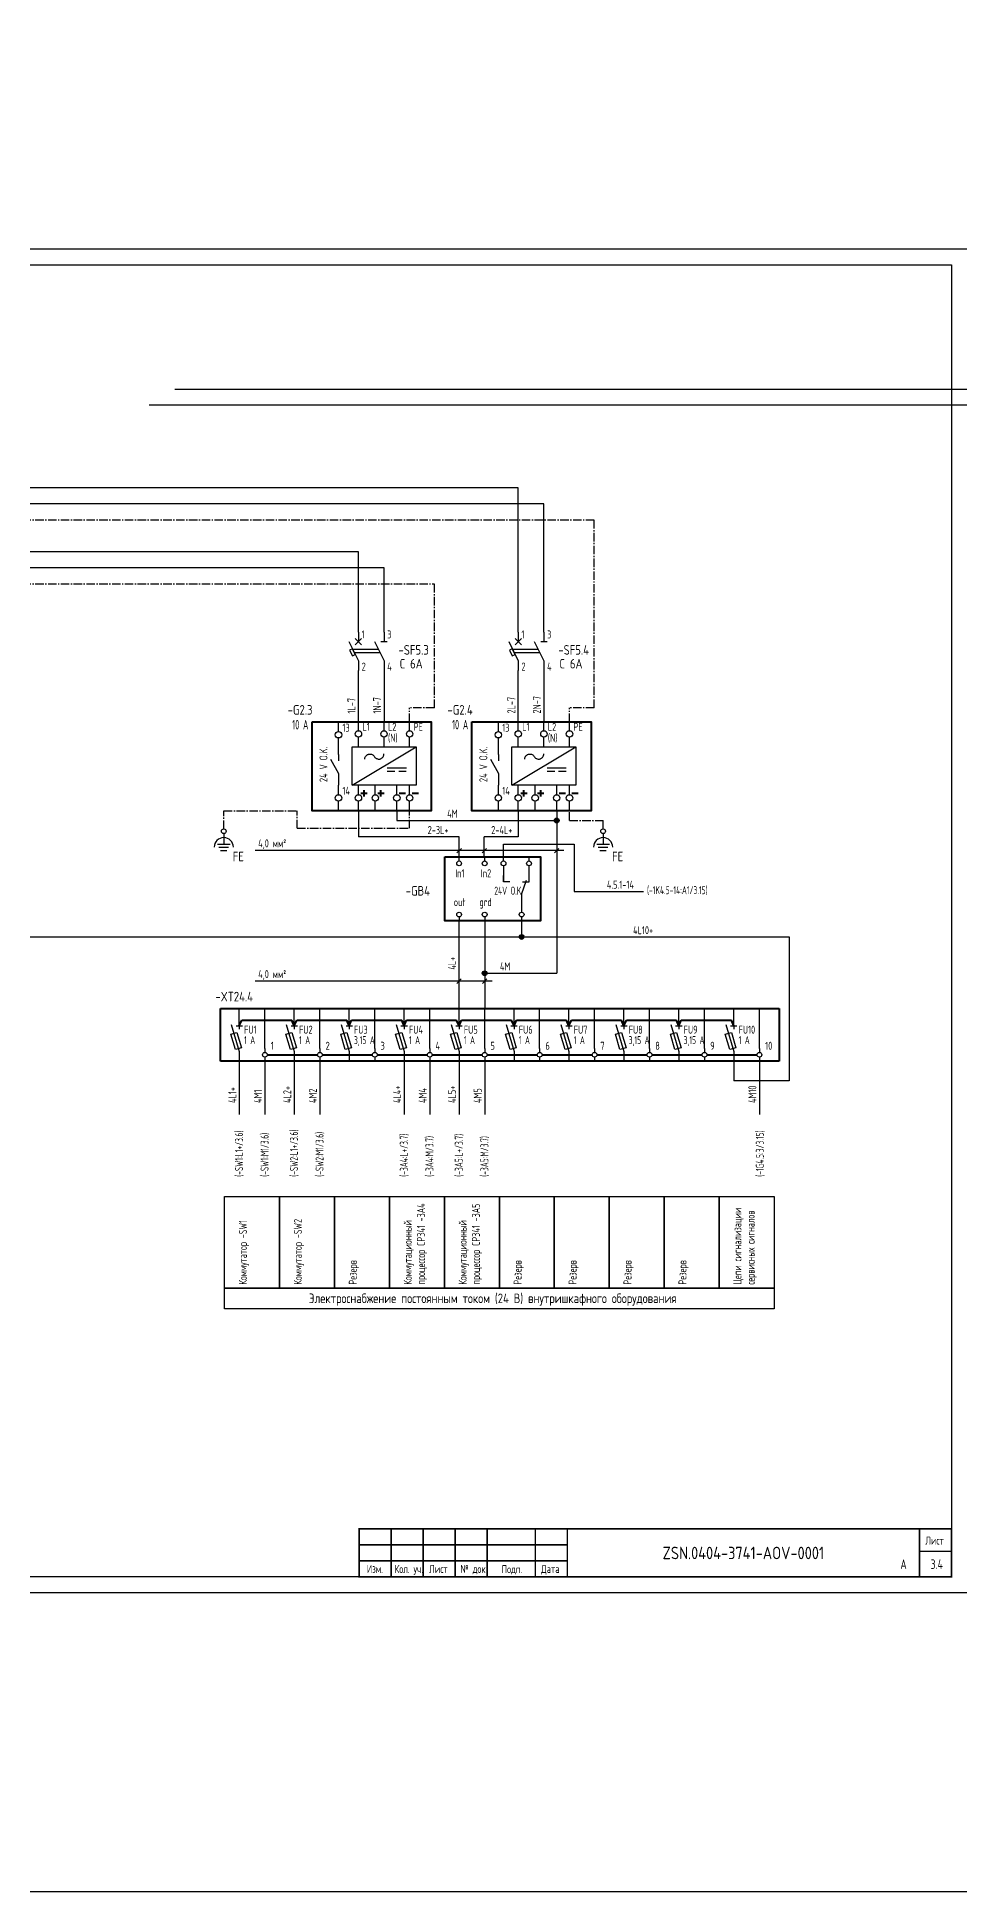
# Model space of a CAD drawing. Header units: millimetres. Extents: x 1235 to 19908, y 833 to 4314.
# Drawn here: x 3371 to 3660, y 1373 to 1953 of the extents above; entities that cross this region are included whole.
import ezdxf
from ezdxf.enums import TextEntityAlignment as Align

# ---------------------------------------------------------------- set-up
doc = ezdxf.new("R2010")
doc.units = ezdxf.units.MM
doc.linetypes.add('EPL_DASHLONGDOT', pattern=[1, 0.66, -0.12, 0.1, -0.12])
doc.layers.add('EPLAN108', color=5, linetype='Continuous', lineweight=30)
for name, color, linetype in [('КИА_МАРКИРОВКА', 2, 'Continuous'), ('КИА_НАКЛЕЙКИ', 1, 'Continuous'), ('КИА_РАМКИ-ШТАМПЫ', 7, 'Continuous'), ('ФОРМАТ', 7, 'Continuous')]:
    doc.layers.add(name, color=color, linetype=linetype)
doc.styles.add('GOST-A 3-1', font='', dxfattribs={"height": 3})
doc.styles.add('GOSTA-2.5-1', font='', dxfattribs={"width": 0.9, "height": 2.5})
doc.styles.add('ROMAND0-100', font='romand.shx')
doc.styles.add('ROMANS0-60', font='romans.shx', dxfattribs={"width": 0.6})
doc.styles.add('ROMANS0-70', font='romans.shx', dxfattribs={"width": 0.7})
doc.styles.get('GOST-A 3-1').set_extended_font_data('GOST type A')
doc.styles.get('GOSTA-2.5-1').set_extended_font_data('GOST Type AU')

# ---------------------------------------------------------------- blocks, each defined once
blk = doc.blocks.new('frm6')
at = {"layer": 'ФОРМАТ'}
blk.add_line((-185, 15), (-120, 15), dxfattribs=at)
at = {"layer": 'ФОРМАТ', "const_width": 0.5}
blk.add_lwpolyline([(-185, 15), (-185, 0), (0, 0), (0, 15)], close=True, dxfattribs=at)
for points in [[(-175, 15), (-175, 0)], [(-165, 15), (-165, 0)], [(-155, 15), (-155, 0)], [(-145, 15), (-145, 0)], [(-130, 15), (-130, 0)], [(-120, 15), (-120, 0)], [(-10, 15), (-10, 0)], [(-185, 10), (-120, 10)], [(-10, 8), (0, 8)], [(-185, 5), (-120, 5)]]:
    blk.add_lwpolyline(points, dxfattribs=at)
at = {"layer": 'ФОРМАТ', "style": 'GOSTA-2.5-1', "width": 0.95}
for s, p in [('Лист', (-8.17, 9.36)), ('Изм.', (-182.63, 0.5)), ('Кол. уч.', (-173.96, 0.5)), ('Лист', (-163.13, 0.5)), ('№ док.', (-153.38, 0.5)), ('Подп.', (-140.5, 0.44)), ('Дата', (-128.17, 0.5))]:
    blk.add_text(s, height=2.5, dxfattribs=at).set_placement(p, align=Align.BOTTOM_LEFT)
at = {"layer": 'ФОРМАТ', "flags": 8}
for tag, style, width, p in [('R2', 'ROMANS0-70', 0.7, (-184.4, 10)), ('QTY2', 'ROMANS0-70', 0.65, (-174.28, 10.29)), ('SH2', 'ROMANS0-70', 0.7, (-164.3, 10)), ('ND2', 'ROMANS0-60', 0.6, (-154.34, 10)), ('SIGN2', 'ROMANS0-70', 0.7, (-144.3, 10)), ('DATE2', 'ROMANS0-70', 0.43, (-129.4, 10)), ('R1', 'ROMANS0-70', 0.7, (-184.4, 5)), ('QTY1', 'ROMANS0-70', 0.65, (-174.28, 5.29)), ('SH1', 'ROMANS0-70', 0.7, (-164.3, 5)), ('ND1', 'ROMANS0-60', 0.6, (-154.34, 5)), ('SIGN1', 'ROMANS0-70', 0.7, (-144.3, 5)), ('DATE1', 'ROMANS0-70', 0.43, (-129.4, 5))]:
    blk.add_attdef(tag, text='', height=3, dxfattribs=dict(at, style=style, width=width)).set_placement(p, align=Align.BOTTOM_LEFT)
at = {"layer": 'ФОРМАТ', "style": 'ROMANS0-70', "width": 0.7, "flags": 8}
blk.add_attdef('SH', text='', height=3, dxfattribs=at).set_placement((-5.16, 3.75), align=Align.MIDDLE_CENTER)
blk = doc.blocks.new('A$C5AB45C57')
at = {"ltscale": 4}
for p, q in [((-4.22, 18.73), (-4.22, 21.73)), ((2, 19), (2, 21.73)), ((10, 19), (10, 21.73)), ((18, 19), (18, 21.73)), ((-4.22, 13.73), (-4.22, 16.73)), ((2, 14), (2, 17)), ((10, 14), (10, 17)), ((18, 14), (18, 17)), ((-6.72, 10.08), (-4.22, 5.58)), ((-4.22, -1), (-4.22, 2)), ((2, -1), (2, 2)), ((7.28, -1), (7.28, 2)), ((14, -1), (14, 2)), ((18, -1), (18, 2)), ((-4.22, -6), (-4.22, -3)), ((2, -6), (2, -3)), ((7.28, -6), (7.28, -3)), ((14, -6), (14, -3)), ((18, -6), (18, -3))]:
    blk.add_line(p, q, dxfattribs=at)
for p, q in [((-4.22, 11.58), (-4.22, 14)), ((0, 2), (20, 14)), ((-4.22, 11.58), (-4.22, 9.58)), ((10.99, 7.4), (16.99, 7.4)), ((10.99, 6.4), (13.37, 6.4)), ((14.57, 6.4), (16.95, 6.4)), ((-4.22, 5.58), (-4.22, 3.58)), ((-4.22, 3.58), (-4.22, 2))]:
    blk.add_line(p, q)
at = {"lineweight": 40}
for p, q in [((3.75, -1.53), (3.75, 0.47)), ((9.03, -1.53), (9.03, 0.47)), ((2.75, -0.53), (4.75, -0.53)), ((8.03, -0.53), (10.03, -0.53)), ((14.75, -0.53), (16.75, -0.53)), ((18.75, -0.53), (20.75, -0.53))]:
    blk.add_line(p, q, dxfattribs=at)
blk.add_lwpolyline([(-12.49, 21.73), (24.74, 21.73), (24.74, -6), (-12.49, -6)], close=True, dxfattribs=at)
blk.add_lwpolyline([(0, 14), (20, 14), (20, 2), (0, 2)], close=True)
at = {"ltscale": 4}
for centre in [(-4.22, 17.73), (2, 18), (10, 18), (18, 18), (-4.22, -2), (2, -2), (7.28, -2), (14, -2), (18, -2)]:
    blk.add_circle(centre, 1, dxfattribs=at)
blk.add_spline([(4, 10.13), (4.05, 10.52), (4.21, 10.91), (4.41, 11.19), (4.65, 11.41), (5, 11.61), (5.32, 11.7), (5.75, 11.72), (6.12, 11.64), (6.53, 11.43), (6.89, 11.08), (7.17, 10.67), (7.42, 10.44), (7.72, 10.27), (8.17, 10.14), (8.47, 10.13), (8.85, 10.2), (9.09, 10.29), (9.39, 10.49), (9.71, 10.84), (9.88, 11.2), (9.95, 11.44), (9.97, 11.73), (9.97, 11.74)], degree=3)
at = {"style": 'GOSTA-2.5-1', "width": 0.9}
for s, p in [('13', (-2.99, 18.69)), ('L1', (3.23, 18.97)), ('(N)', (11.23, 15.53)), ('L2', (11.23, 18.97)), ('PE', (19.23, 18.97)), ('14', (-2.99, -1.03))]:
    blk.add_text(s, height=2.5, dxfattribs=at).set_placement(p)
blk.add_text('24 V O.K.', height=2.5, rotation=90, dxfattribs=at).set_placement((-7.67, 2.97))
blk = doc.blocks.new('A$C11D95457')
at = {"lineweight": 25, "ltscale": 4}
for p, q in [((3, 12), (3, 9)), ((11, 12), (11, 9)), ((0, 9), (3, 3)), ((9.25, 6.5), (1.25, 6.5)), ((2, 10), (4, 8)), ((4, 10), (2, 8)), ((8, 9), (11, 3)), ((9.75, 5.5), (1.75, 5.5)), ((3, 3), (3, 0)), ((11, 3), (11, 0))]:
    blk.add_line(p, q, dxfattribs=at)
at = {"lineweight": 25}
blk.add_line((10, 9), (12, 9), dxfattribs=at)
at = {"lineweight": 25, "ltscale": 4}
blk.add_lwpolyline([(1.11, 4.55), (2, 5), (1.11, 6.79), (0.21, 6.34)], close=True, dxfattribs=at)
blk = doc.blocks.new('A$C409B74B5')
at = {"color": 0}
for p, q in [((4.47, 18.75), (4.47, 20)), ((12.47, 18.75), (12.47, 20)), ((18.34, 18.75), (18.34, 20)), ((26.33, 18.75), (26.33, 20)), ((26.33, 12.25), (26.33, 17.25)), ((4.47, 1.25), (4.47, 0)), ((12.47, 1.25), (12.47, 0)), ((24, 1.25), (24, 0))]:
    blk.add_line(p, q, dxfattribs=at)
for p, q in [((18.34, 17.25), (18.33, 12.25)), ((18.33, 12.25), (18.33, 14.25)), ((20.33, 12.25), (18.33, 12.25)), ((24, 8.25), (25.5, 12.75)), ((24.33, 12.25), (26.33, 12.25)), ((24, 8.25), (24, 2.75))]:
    blk.add_line(p, q)
at = {"color": 0, "lineweight": 40}
blk.add_lwpolyline([(0, 20), (29.91, 20), (29.91, 0), (0, 0)], close=True, dxfattribs=at)
at = {"color": 0}
for centre in [(4.47, 18), (12.47, 18), (18.34, 18), (26.33, 18), (4.47, 2), (12.47, 2), (24, 2)]:
    blk.add_circle(centre, 0.75, dxfattribs=at)
at = {"style": 'GOSTA-2.5-1'}
for s, width, p in [('In1', 0.9, (3.27, 13.64)), ('In2', 0.9, (11.27, 13.64)), ('out', 0.9, (2.8, 4.65)), ('grd', 0.9, (10.8, 4.65)), ('24V O.K. ', 0.7, (15.49, 8.22))]:
    blk.add_text(s, height=2.5, dxfattribs=dict(at, width=width)).set_placement(p)
blk = doc.blocks.new('A$C2EC3666A')
h = blk.add_hatch(color=7)
h.dxf.hatch_style = 1
edge = h.paths.add_edge_path()
edge.add_arc((0, 0), 0.75, 0, 360)
at = {"color": 0}
blk.add_circle((0, 0), 0.75, dxfattribs=at)
blk = doc.blocks.new('A$C2BF74EC9')
at = {"color": 0}
for p, q in [((0, 6.39), (4, 6.39)), ((2, 8.39), (2, 6.39)), ((0.5, 5.39), (3.5, 5.39)), ((1, 4.39), (3, 4.39))]:
    blk.add_line(p, q, dxfattribs=at)
at = {"style": 'GOST-A 3-1'}
blk.add_text('FE', height=3, dxfattribs=at).set_placement((4.81, 1))

msp = doc.modelspace()

# ---------------------------------------------------------------- linework, layer by layer
for p, q in [((3068, 1886.39), (3662, 1886.39)), ((3088, 1881.39), (3657, 1881.39)), ((3657, 1881.39), (3657, 1471.39)), ((3657, 1471.39), (3088, 1471.39)), ((3662, 1466.39), (3068, 1466.39))]:
    msp.add_line(p, q)
at = {"color": 5, "lineweight": 25, "ltscale": 8}
for p, q in [((3760, 1837.57), (3406.4, 1837.57)), ((3529.68, 1806.69), (3126.79, 1806.69)), ((3529.68, 1766.67), (3529.68, 1806.69)), ((3479.75, 1786.69), (3126.79, 1786.69)), ((3479.75, 1766.67), (3479.75, 1786.69)), ((3479.75, 1754.67), (3479.75, 1738.56)), ((3529.68, 1754.67), (3529.68, 1738.56))]:
    msp.add_line(p, q, dxfattribs=at)
at = {"color": 30, "lineweight": 25, "ltscale": 4}
for p, q in [((3752, 1842.46), (3414.4, 1842.46)), ((3521.68, 1811.69), (3126.79, 1811.69)), ((3521.68, 1766.67), (3521.68, 1811.69)), ((3471.75, 1791.69), (3126.79, 1791.69)), ((3471.75, 1766.67), (3471.75, 1791.69)), ((3471.75, 1738.56), (3471.75, 1754.67)), ((3521.68, 1738.56), (3521.68, 1754.67))]:
    msp.add_line(p, q, dxfattribs=at)
at = {"color": 3, "linetype": 'EPL_DASHLONGDOT', "lineweight": 25, "ltscale": 4}
for p, q in [((3126.79, 1801.69), (3545.42, 1801.69)), ((3545.42, 1742.98), (3545.42, 1801.69)), ((3126.79, 1781.69), (3495.49, 1781.69)), ((3495.49, 1742.98), (3495.49, 1781.69)), ((3487.75, 1738.56), (3487.75, 1742.98)), ((3495.49, 1742.98), (3487.75, 1742.98)), ((3537.68, 1738.56), (3537.68, 1742.98)), ((3545.42, 1742.98), (3537.68, 1742.98))]:
    msp.add_line(p, q, dxfattribs=at)
at = {"color": 6, "linetype": 'EPL_DASHLONGDOT', "lineweight": 25, "ltscale": 4}
for p, q in [((3429.69, 1705.17), (3429.69, 1710.83)), ((3429.69, 1710.83), (3452.61, 1710.83)), ((3452.61, 1705.37), (3452.61, 1710.83)), ((3487.75, 1705.37), (3487.75, 1710.83)), ((3537.68, 1707.77), (3537.68, 1710.83)), ((3452.61, 1705.37), (3487.75, 1705.37)), ((3537.68, 1707.77), (3548.18, 1707.77)), ((3548.18, 1705.17), (3548.18, 1707.77))]:
    msp.add_line(p, q, dxfattribs=at)
at = {"color": 1}
for p, q in [((3471.75, 1710.83), (3471.75, 1702.63)), ((3521.68, 1710.83), (3521.68, 1702.63)), ((3503.19, 1702.63), (3471.75, 1702.63)), ((3503.19, 1696.38), (3503.19, 1702.63)), ((3521.68, 1702.63), (3511.07, 1702.63)), ((3511.07, 1696.25), (3511.07, 1702.63)), ((3503.19, 1649.01), (3503.19, 1676.38)), ((3522.73, 1676.38), (3522.73, 1671.38)), ((3126.79, 1671.38), (3606.31, 1671.38)), ((3606.31, 1671.38), (3606.31, 1626.47)), ((3434.54, 1632.57), (3434.54, 1615.94)), ((3451.71, 1632.57), (3451.71, 1615.94)), ((3486.03, 1632.57), (3486.03, 1615.94)), ((3503.19, 1632.57), (3503.19, 1615.94)), ((3589.01, 1632.57), (3589.01, 1626.47)), ((3606.31, 1626.47), (3589.01, 1626.47))]:
    msp.add_line(p, q, dxfattribs=at)
at = {"color": 4}
for p, q in [((3483.75, 1710.83), (3483.75, 1707.77)), ((3533.68, 1710.83), (3533.68, 1660.05)), ((3483.75, 1707.77), (3533.68, 1707.77)), ((3511.19, 1676.38), (3511.19, 1649.01)), ((3511.19, 1660.05), (3533.68, 1660.05)), ((3442.54, 1632.57), (3442.54, 1615.94)), ((3459.71, 1632.57), (3459.71, 1615.94)), ((3494.03, 1632.57), (3494.03, 1615.94)), ((3511.19, 1632.57), (3511.19, 1615.94)), ((3597.01, 1632.57), (3597.01, 1615.94))]:
    msp.add_line(p, q, dxfattribs=at)
at = {"color": 0}
for p, q in [((3429.69, 1703.67), (3429.69, 1702.42)), ((3535.93, 1698.35), (3439.5, 1698.35)), ((3502.48, 1697.65), (3503.9, 1699.06)), ((3510.36, 1697.65), (3511.77, 1699.06)), ((3517.06, 1700.41), (3539.13, 1700.41)), ((3517.06, 1696.38), (3517.06, 1700.41)), ((3532.97, 1697.65), (3534.38, 1699.06)), ((3539.13, 1700.41), (3539.13, 1685.55)), ((3548.18, 1703.67), (3548.18, 1702.42)), ((3539.13, 1685.55), (3560.75, 1685.55)), ((3502.48, 1656.86), (3503.89, 1658.27)), ((3510.48, 1656.86), (3511.9, 1658.27)), ((3513.55, 1657.57), (3439.5, 1657.57)), ((3434.54, 1643.57), (3434.54, 1649.01)), ((3442.54, 1636.57), (3442.54, 1649.01)), ((3451.7, 1643.57), (3451.7, 1649.01)), ((3459.71, 1636.57), (3459.71, 1649.01)), ((3468.87, 1643.57), (3468.87, 1649.01)), ((3476.87, 1636.57), (3476.87, 1649.01)), ((3486.03, 1643.57), (3486.03, 1649.01)), ((3494.03, 1636.57), (3494.03, 1649.01)), ((3503.19, 1643.57), (3503.19, 1649.01)), ((3511.19, 1636.57), (3511.19, 1649.01)), ((3520.35, 1643.57), (3520.35, 1649.01)), ((3528.36, 1636.57), (3528.36, 1649.01)), ((3537.52, 1643.57), (3537.52, 1649.01)), ((3545.52, 1636.57), (3545.52, 1649.01)), ((3554.68, 1643.57), (3554.68, 1649.01)), ((3562.68, 1636.57), (3562.68, 1649.01)), ((3571.84, 1643.57), (3571.84, 1649.01)), ((3579.84, 1636.57), (3579.84, 1649.01)), ((3589, 1643.57), (3589, 1649.01)), ((3597.01, 1636.57), (3597.01, 1649.01)), ((3431.89, 1641), (3433.81, 1641.57)), ((3433.31, 1636.21), (3431.89, 1641)), ((3432.04, 1644.07), (3434.54, 1635.57)), ((3433.54, 1643.57), (3435.54, 1643.57)), ((3433.81, 1641.57), (3435.23, 1636.78)), ((3434.54, 1643.57), (3434.54, 1642.57)), ((3449.05, 1641), (3450.97, 1641.57)), ((3450.48, 1636.21), (3449.05, 1641)), ((3449.21, 1644.07), (3451.71, 1635.57)), ((3450.7, 1643.57), (3452.7, 1643.57)), ((3450.97, 1641.57), (3452.39, 1636.78)), ((3451.7, 1643.57), (3451.7, 1642.57)), ((3466.22, 1641), (3468.13, 1641.57)), ((3467.64, 1636.21), (3466.22, 1641)), ((3466.37, 1644.07), (3468.87, 1635.57)), ((3467.87, 1643.57), (3469.87, 1643.57)), ((3468.13, 1641.57), (3469.56, 1636.78)), ((3468.87, 1643.57), (3468.87, 1642.57)), ((3483.38, 1641), (3485.3, 1641.57)), ((3484.8, 1636.21), (3483.38, 1641)), ((3483.53, 1644.07), (3486.03, 1635.57)), ((3485.03, 1643.57), (3487.03, 1643.57)), ((3485.3, 1641.57), (3486.72, 1636.78)), ((3486.03, 1643.57), (3486.03, 1642.57)), ((3500.54, 1641), (3502.46, 1641.57)), ((3501.96, 1636.21), (3500.54, 1641)), ((3500.69, 1644.07), (3503.19, 1635.57)), ((3502.19, 1643.57), (3504.19, 1643.57)), ((3502.46, 1641.57), (3503.88, 1636.78)), ((3503.19, 1643.57), (3503.19, 1642.57)), ((3517.7, 1641), (3519.62, 1641.57)), ((3519.13, 1636.21), (3517.7, 1641)), ((3517.86, 1644.07), (3520.36, 1635.57)), ((3519.35, 1643.57), (3521.35, 1643.57)), ((3519.62, 1641.57), (3521.04, 1636.78)), ((3520.35, 1643.57), (3520.35, 1642.57)), ((3534.87, 1641), (3536.78, 1641.57)), ((3536.29, 1636.21), (3534.87, 1641)), ((3535.02, 1644.07), (3537.52, 1635.57)), ((3536.52, 1643.57), (3538.52, 1643.57)), ((3536.78, 1641.57), (3538.21, 1636.78)), ((3537.52, 1643.57), (3537.52, 1642.57)), ((3552.03, 1641), (3553.95, 1641.57)), ((3553.45, 1636.21), (3552.03, 1641)), ((3552.18, 1644.07), (3554.68, 1635.57)), ((3553.68, 1643.57), (3555.68, 1643.57)), ((3553.95, 1641.57), (3555.37, 1636.78)), ((3554.68, 1643.57), (3554.68, 1642.57)), ((3569.19, 1641), (3571.11, 1641.57)), ((3570.61, 1636.21), (3569.19, 1641)), ((3569.34, 1644.07), (3571.84, 1635.57)), ((3570.84, 1643.57), (3572.84, 1643.57)), ((3571.11, 1641.57), (3572.53, 1636.78)), ((3571.84, 1643.57), (3571.84, 1642.57)), ((3586.35, 1641), (3588.27, 1641.57)), ((3587.77, 1636.21), (3586.35, 1641)), ((3586.51, 1644.07), (3589.01, 1635.57)), ((3588, 1643.57), (3590, 1643.57)), ((3588.27, 1641.57), (3589.69, 1636.78)), ((3589, 1643.57), (3589, 1642.57)), ((3435.23, 1636.78), (3433.31, 1636.21)), ((3434.54, 1635.57), (3434.54, 1632.57)), ((3442.54, 1636.57), (3442.54, 1635.32)), ((3452.39, 1636.78), (3450.48, 1636.21)), ((3451.71, 1635.57), (3451.71, 1632.57)), ((3459.71, 1636.57), (3459.71, 1635.32)), ((3469.56, 1636.78), (3467.64, 1636.21)), ((3468.87, 1635.57), (3468.87, 1632.57)), ((3476.87, 1636.57), (3476.87, 1635.32)), ((3486.72, 1636.78), (3484.8, 1636.21)), ((3486.03, 1635.57), (3486.03, 1632.57)), ((3494.03, 1636.57), (3494.03, 1635.32)), ((3503.88, 1636.78), (3501.96, 1636.21)), ((3503.19, 1635.57), (3503.19, 1632.57)), ((3511.19, 1636.57), (3511.19, 1635.32)), ((3521.04, 1636.78), (3519.13, 1636.21)), ((3520.36, 1635.57), (3520.36, 1632.57)), ((3528.36, 1636.57), (3528.36, 1635.32)), ((3538.21, 1636.78), (3536.29, 1636.21)), ((3537.52, 1635.57), (3537.52, 1632.57)), ((3545.52, 1636.57), (3545.52, 1635.32)), ((3555.37, 1636.78), (3553.45, 1636.21)), ((3554.68, 1635.57), (3554.68, 1632.57)), ((3562.68, 1636.57), (3562.68, 1635.32)), ((3572.53, 1636.78), (3570.61, 1636.21)), ((3571.84, 1635.57), (3571.84, 1632.57)), ((3579.84, 1636.57), (3579.84, 1635.32)), ((3589.69, 1636.78), (3587.77, 1636.21)), ((3589.01, 1635.57), (3589.01, 1632.57)), ((3597.01, 1636.57), (3597.01, 1635.32)), ((3442.54, 1633.82), (3442.54, 1632.57)), ((3459.71, 1633.82), (3459.71, 1632.57)), ((3476.87, 1633.82), (3476.87, 1632.57)), ((3494.03, 1633.82), (3494.03, 1632.57)), ((3511.19, 1633.82), (3511.19, 1632.57)), ((3528.36, 1633.82), (3528.36, 1632.57)), ((3545.52, 1633.82), (3545.52, 1632.57)), ((3562.68, 1633.82), (3562.68, 1632.57)), ((3579.84, 1633.82), (3579.84, 1632.57)), ((3597.01, 1633.82), (3597.01, 1632.57))]:
    msp.add_line(p, q, dxfattribs=at)
at = {"color": 0, "lineweight": 40}
for p, q in [((3428.69, 1649.01), (3603.16, 1649.01)), ((3428.69, 1632.57), (3428.69, 1649.01)), ((3603.16, 1649.01), (3603.16, 1632.57)), ((3603.16, 1632.57), (3428.69, 1632.57))]:
    msp.add_line(p, q, dxfattribs=at)
at = {"color": 1, "lineweight": 40, "ltscale": 4}
for p, q in [((3434.54, 1643.57), (3435.3, 1645.39)), ((3435.3, 1645.39), (3450.94, 1645.39)), ((3451.7, 1643.57), (3450.94, 1645.39)), ((3451.7, 1643.57), (3452.47, 1645.39)), ((3452.47, 1645.39), (3468.1, 1645.39)), ((3468.87, 1643.57), (3468.1, 1645.39)), ((3468.87, 1643.57), (3469.63, 1645.39)), ((3469.63, 1645.39), (3485.27, 1645.39)), ((3486.03, 1643.57), (3485.27, 1645.39)), ((3486.03, 1643.57), (3486.79, 1645.39)), ((3486.79, 1645.39), (3502.43, 1645.39)), ((3503.19, 1643.57), (3502.43, 1645.39)), ((3503.19, 1643.57), (3503.95, 1645.39)), ((3503.95, 1645.39), (3519.59, 1645.39)), ((3520.35, 1643.57), (3519.59, 1645.39)), ((3520.35, 1643.57), (3521.12, 1645.39)), ((3521.12, 1645.39), (3536.75, 1645.39)), ((3537.52, 1643.57), (3536.75, 1645.39)), ((3537.52, 1643.57), (3538.28, 1645.39)), ((3538.28, 1645.39), (3553.91, 1645.39)), ((3554.68, 1643.57), (3553.91, 1645.39)), ((3554.68, 1643.57), (3555.44, 1645.39)), ((3555.44, 1645.39), (3571.08, 1645.39)), ((3571.84, 1643.57), (3571.08, 1645.39)), ((3571.84, 1643.57), (3572.6, 1645.39)), ((3572.6, 1645.39), (3588.24, 1645.39)), ((3589, 1643.57), (3588.24, 1645.39))]:
    msp.add_line(p, q, dxfattribs=at)
at = {"color": 4, "linetype": 'Continuous', "lineweight": 40, "ltscale": 8}
for p, q in [((3443.29, 1634.57), (3458.96, 1634.57)), ((3460.46, 1634.57), (3476.12, 1634.57)), ((3477.62, 1634.57), (3493.28, 1634.57)), ((3494.78, 1634.57), (3510.44, 1634.57)), ((3511.94, 1634.57), (3527.61, 1634.57)), ((3529.11, 1634.57), (3544.77, 1634.57)), ((3546.27, 1634.57), (3561.93, 1634.57)), ((3563.43, 1634.57), (3579.09, 1634.57)), ((3580.59, 1634.57), (3596.26, 1634.57))]:
    msp.add_line(p, q, dxfattribs=at)
at = {"color": 0}
for points in [[(3429.96, 1590.3), (3447.13, 1590.3), (3447.13, 1561.6), (3429.96, 1561.6)], [(3447.13, 1590.3), (3464.29, 1590.3), (3464.29, 1561.6), (3447.13, 1561.6)], [(3464.29, 1590.3), (3481.45, 1590.3), (3481.45, 1561.6), (3464.29, 1561.6)], [(3481.45, 1590.3), (3498.61, 1590.3), (3498.61, 1561.6), (3481.45, 1561.6)], [(3498.61, 1590.3), (3515.78, 1590.3), (3515.78, 1561.6), (3498.61, 1561.6)], [(3515.78, 1590.3), (3532.94, 1590.3), (3532.94, 1561.6), (3515.78, 1561.6)], [(3532.94, 1590.3), (3550.1, 1590.3), (3550.1, 1561.6), (3532.94, 1561.6)], [(3550.1, 1590.3), (3567.26, 1590.3), (3567.26, 1561.6), (3550.1, 1561.6)], [(3567.26, 1590.3), (3584.42, 1590.3), (3584.42, 1561.6), (3567.26, 1561.6)], [(3584.42, 1590.3), (3601.59, 1590.3), (3601.59, 1561.6), (3584.42, 1561.6)], [(3429.96, 1561.6), (3601.59, 1561.6), (3601.59, 1555.13), (3429.96, 1555.13)]]:
    msp.add_lwpolyline(points, close=True, dxfattribs=at)
for centre in [(3429.69, 1704.42), (3548.18, 1704.42), (3442.54, 1634.57), (3459.71, 1634.57), (3476.87, 1634.57), (3494.03, 1634.57), (3511.19, 1634.57), (3528.36, 1634.57), (3545.52, 1634.57), (3562.68, 1634.57), (3579.84, 1634.57), (3597.01, 1634.57)]:
    msp.add_circle(centre, 0.75, dxfattribs=at)
for centre in [(3429.69, 1699.42), (3548.18, 1699.42)]:
    msp.add_arc(centre, 3, 0, 180, dxfattribs=at)
at = {"layer": 'EPLAN108', "color": 2}
msp.add_lwpolyline([(1235.43, 2532.19), (19799.49, 2532.19), (19799.49, 1372.97), (1235.43, 1372.97)], close=True, dxfattribs=at)

# ---------------------------------------------------------------- block references
at = {"color": 0}
for name, p in [('A$C11D95457', (3468.75, 1754.67)), ('A$C11D95457', (3518.68, 1754.67)), ('A$C5AB45C57', (3469.75, 1716.83)), ('A$C5AB45C57', (3519.68, 1716.83)), ('A$C2EC3666A', (3533.68, 1707.77)), ('A$C2BF74EC9', (3427.69, 1694.03)), ('A$C2BF74EC9', (3546.18, 1694.03)), ('A$C409B74B5', (3498.72, 1676.38)), ('A$C2EC3666A', (3522.73, 1671.38)), ('A$C2EC3666A', (3511.19, 1660.05))]:
    msp.add_blockref(name, p, dxfattribs=at)
at = {"layer": 'КИА_РАМКИ-ШТАМПЫ'}
ref = msp.add_blockref('frm6', (3657, 1471.39), dxfattribs=at)
ref.add_attrib('TITLE', 'ZSN.0404-3741-AOV-0001', dxfattribs={"layer": '0', "height": 3.9, "style": 'ROMAND0-100', "width": 0.8, "flags": 8}).set_placement((3592, 1478.89), align=Align.MIDDLE_CENTER)
ref.add_attrib('SH', '3.4', dxfattribs={"layer": '0', "height": 3, "style": 'ROMANS0-70', "width": 0.7, "flags": 8}).set_placement((3652.4, 1475.39), align=Align.MIDDLE_CENTER)
ref.add_attrib('REV', 'А', dxfattribs={"layer": '0', "height": 3, "style": 'ROMANS0-70', "width": 0.7, "flags": 8}).set_placement((3642.03, 1475.36), align=Align.MIDDLE_CENTER)

# ---------------------------------------------------------------- texts
for s, height, style, width, p in [('1', 2.5, 'GOSTA-2.5-1', 0.9, (3472.75, 1764.67)), ('3', 2.5, 'GOSTA-2.5-1', 0.9, (3480.75, 1764.67)), ('1', 2.5, 'GOSTA-2.5-1', 0.9, (3522.68, 1764.67)), ('3', 2.5, 'GOSTA-2.5-1', 0.9, (3530.68, 1764.67)), ('2', 2.5, 'GOSTA-2.5-1', 0.9, (3472.75, 1754.62)), ('4', 2.5, 'GOSTA-2.5-1', 0.9, (3480.75, 1754.62)), ('2', 2.5, 'GOSTA-2.5-1', 0.9, (3522.68, 1754.62)), ('4', 2.5, 'GOSTA-2.5-1', 0.9, (3530.68, 1754.62)), ('10 A', 3, 'GOST-A 3-1', 0.7, (3451.08, 1736.23)), ('10 A', 3, 'GOST-A 3-1', 0.7, (3501.01, 1736.23)), ('4,0 мм²', 2.5, 'GOSTA-2.5-1', 0.9, (3440.44, 1699.4)), ('(-1K4.5-14:A1/3.15)', 2.5, 'GOSTA-2.5-1', 0.7, (3561.89, 1684.75)), ('4,0 мм²', 2.5, 'GOSTA-2.5-1', 0.9, (3440.44, 1658.52)), ('1 A', 2.5, 'GOSTA-2.5-1', 0.7, (3436.04, 1637.89)), ('FU1', 2.5, 'GOSTA-2.5-1', 0.9, (3436.04, 1641.16)), ('1 A', 2.5, 'GOSTA-2.5-1', 0.7, (3453.2, 1637.89)), ('FU2', 2.5, 'GOSTA-2.5-1', 0.9, (3453.2, 1641.16)), ('3,15 A', 2.5, 'GOSTA-2.5-1', 0.7, (3470.36, 1637.89)), ('FU3', 2.5, 'GOSTA-2.5-1', 0.9, (3470.36, 1641.16)), ('1 A', 2.5, 'GOSTA-2.5-1', 0.7, (3487.53, 1637.89)), ('FU4', 2.5, 'GOSTA-2.5-1', 0.9, (3487.53, 1641.16)), ('1 A', 2.5, 'GOSTA-2.5-1', 0.7, (3504.69, 1637.89)), ('FU5', 2.5, 'GOSTA-2.5-1', 0.9, (3504.69, 1641.16)), ('1 A', 2.5, 'GOSTA-2.5-1', 0.7, (3521.85, 1637.89)), ('FU6', 2.5, 'GOSTA-2.5-1', 0.9, (3521.85, 1641.16)), ('1 A', 2.5, 'GOSTA-2.5-1', 0.7, (3539.01, 1637.89)), ('FU7', 2.5, 'GOSTA-2.5-1', 0.9, (3539.01, 1641.16)), ('3,15 A', 2.5, 'GOSTA-2.5-1', 0.7, (3556.18, 1637.89)), ('FU8', 2.5, 'GOSTA-2.5-1', 0.9, (3556.18, 1641.16)), ('3,15 A', 2.5, 'GOSTA-2.5-1', 0.7, (3573.34, 1637.89)), ('FU9', 2.5, 'GOSTA-2.5-1', 0.9, (3573.34, 1641.16)), ('1 A', 2.5, 'GOSTA-2.5-1', 0.7, (3590.5, 1637.89)), ('FU10', 2.5, 'GOSTA-2.5-1', 0.9, (3590.5, 1641.16)), ('1', 2.5, 'GOSTA-2.5-1', 0.9, (3444.35, 1636.13)), ('2', 2.5, 'GOSTA-2.5-1', 0.9, (3461.51, 1636.13)), ('3', 2.5, 'GOSTA-2.5-1', 0.9, (3478.67, 1636.13)), ('4', 2.5, 'GOSTA-2.5-1', 0.9, (3495.83, 1636.13)), ('5', 2.5, 'GOSTA-2.5-1', 0.9, (3513, 1636.13)), ('6', 2.5, 'GOSTA-2.5-1', 0.9, (3530.16, 1636.13)), ('7', 2.5, 'GOSTA-2.5-1', 0.9, (3547.32, 1636.13)), ('8', 2.5, 'GOSTA-2.5-1', 0.9, (3564.48, 1636.13)), ('9', 2.5, 'GOSTA-2.5-1', 0.9, (3581.64, 1636.13)), ('10', 2.5, 'GOSTA-2.5-1', 0.9, (3598.81, 1636.13))]:
    msp.add_text(s, height=height, dxfattribs=dict(style=style, width=width)).set_placement(p)
at = {"color": 7, "style": 'GOST-A 3-1'}
for p in [(3484.62, 1755.27), (3534.54, 1755.27)]:
    msp.add_text('C 6A', height=3, dxfattribs=at).set_placement(p)
at = {"style": 'GOSTA-2.5-1'}
for s, width, p in [('(-SW1:L1+/3.6)', 0.7, (3435.69, 1596.44)), ('(-SW1:M1/3.6)', 0.7, (3443.69, 1596.44)), ('(-SW2:L1+/3.6)', 0.7, (3452.85, 1596.44)), ('(-SW2:M1/3.6)', 0.7, (3460.85, 1596.44)), ('(-3A4:L+/3.7)', 0.7, (3487.18, 1596.44)), ('(-3A4:M/3.7)', 0.7, (3495.18, 1596.44)), ('(-3A5:L+/3.7)', 0.7, (3504.34, 1596.44)), ('(-3A5:M/3.7)', 0.7, (3512.34, 1596.44)), ('(-1G4.5:3/3.15)', 0.7, (3598.39, 1596.44)), ('процессор CP341 -3A4', 0.8, (3492.54, 1562.74)), ('процессор CP341 -3A5', 0.8, (3509.7, 1562.74)), ('Цепи сигнализации', 0.8, (3591.37, 1562.74)), ('сервисных сигналов', 0.8, (3595.51, 1562.74)), ('Коммутатор -SW1', 0.8, (3436.91, 1562.74)), ('Коммутатор -SW2', 0.8, (3454.07, 1562.74)), ('Коммутационный', 0.8, (3488.4, 1562.74)), ('Коммутационный', 0.8, (3505.56, 1562.74)), ('Резерв', 0.8, (3471.24, 1562.74)), ('Резерв', 0.8, (3522.72, 1562.74)), ('Резерв', 0.8, (3539.89, 1562.74)), ('Резерв', 0.8, (3557.05, 1562.74)), ('Резерв', 0.8, (3574.21, 1562.74))]:
    msp.add_text(s, height=2.5, rotation=90, dxfattribs=dict(at, width=width)).set_placement(p)
at = {"style": 'GOST-A 3-1'}
msp.add_text('Электроснабжение постоянным током (24 В) внутришкафного оборудования', height=3, dxfattribs=at).set_placement((3456.27, 1556.96))
at = {"layer": 'КИА_МАРКИРОВКА', "style": 'GOSTA-2.5-1', "width": 0.9}
for s, p in [('1L-7', (3470.83, 1741.2)), ('1N-7', (3478.83, 1741.2)), ('2L-7', (3520.75, 1741.2)), ('2N-7', (3528.75, 1741.2)), ('4L+', (3502.25, 1661.17)), ('4L1+', (3433.6, 1619.5)), ('4M1', (3441.6, 1619.5)), ('4L2+', (3450.76, 1619.5)), ('4M2', (3458.76, 1619.5)), ('4L4+', (3485.09, 1619.5)), ('4M4', (3493.09, 1619.5)), ('4L5+', (3502.25, 1619.5)), ('4M5', (3510.25, 1619.5)), ('4M10', (3596.06, 1619.5))]:
    msp.add_text(s, height=2.5, rotation=90, dxfattribs=at).set_placement(p)
for s, p in [('4M', (3499.48, 1708.64)), ('2-3L+', (3493.38, 1703.55)), ('2-4L+', (3513.24, 1703.55)), ('4.5.1-14', (3549.36, 1686.47)), ('4L10+', (3557.54, 1672.25)), ('4M', (3515.95, 1660.92))]:
    msp.add_text(s, height=2.5, dxfattribs=at).set_placement(p)
at = {"layer": 'КИА_НАКЛЕЙКИ', "style": 'GOST-A 3-1'}
for s, p in [('-SF5.3', (3484.27, 1759.59)), ('-SF5.4', (3534.2, 1759.59)), ('-G2.3', (3449.64, 1740.85)), ('-G2.4', (3499.57, 1740.85)), ('-GB4', (3486.53, 1684.29)), ('-XT24.4', (3427.1, 1651.24))]:
    msp.add_text(s, height=3, dxfattribs=at).set_placement(p)

doc.saveas('drawing.dxf')
